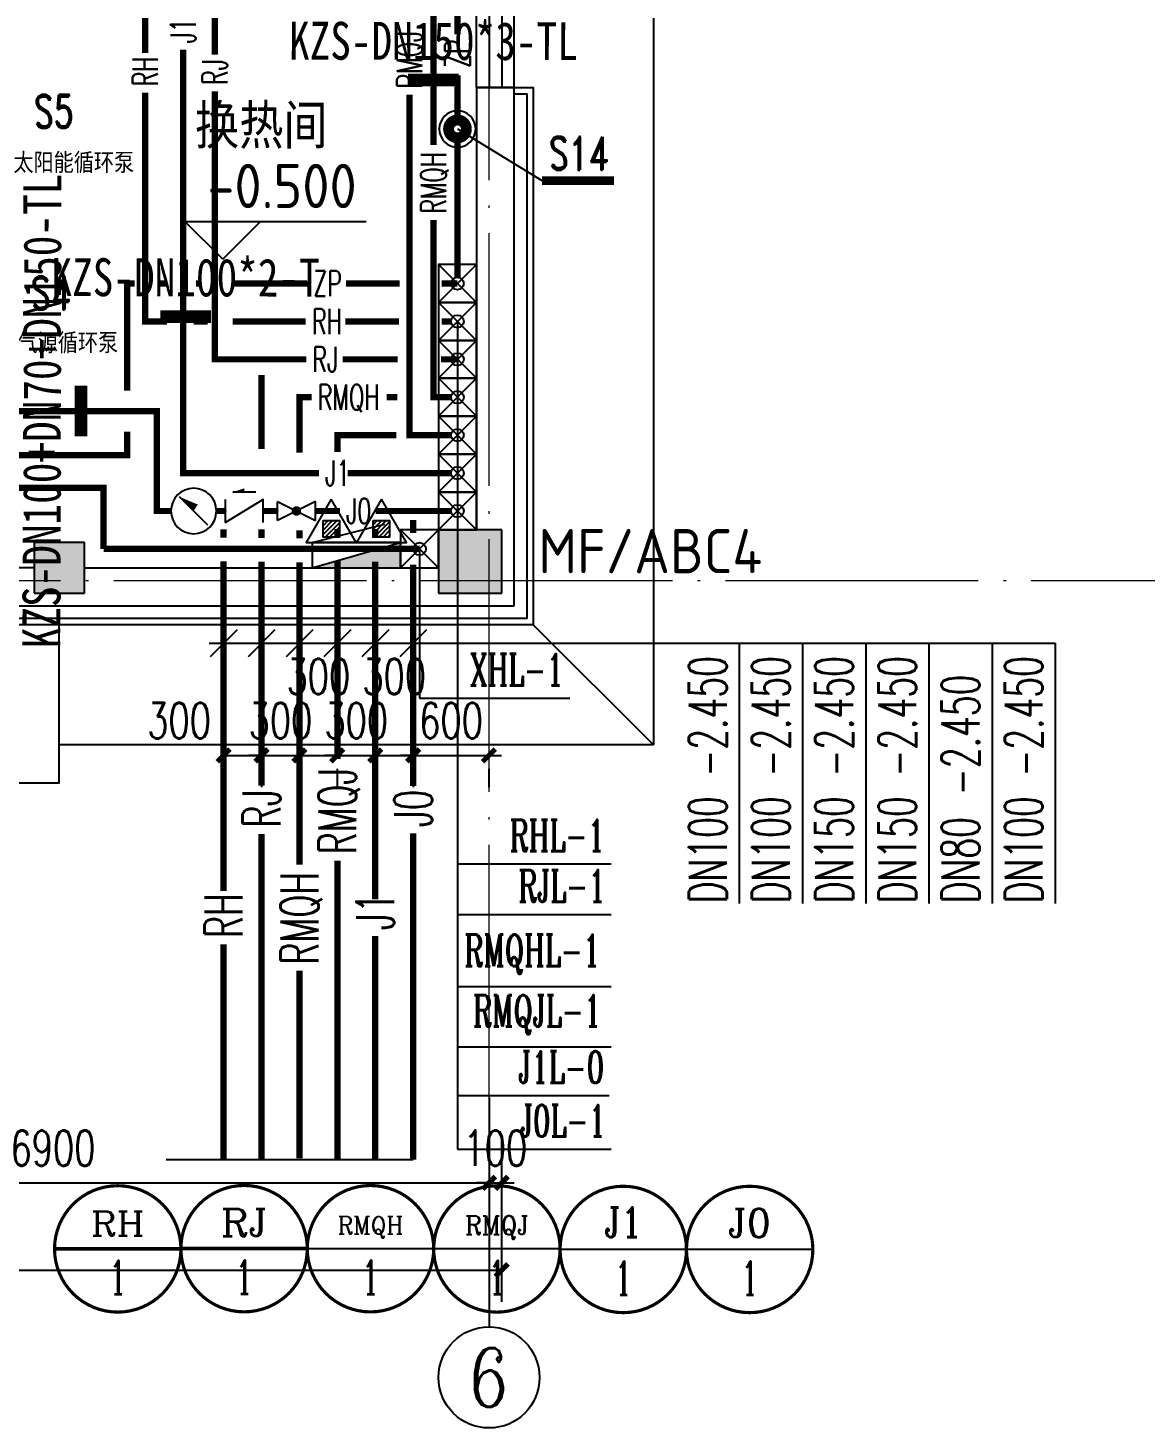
# Model space of a CAD drawing. Extents: x 1475400 to 1714963, y -629303 to -315532.
# Drawn here: x 1557611 to 1566456, y -407418 to -396341 of the extents above; entities that cross this region are included whole.
import ezdxf
from ezdxf.enums import TextEntityAlignment as Align

# ---------------------------------------------------------------- set-up
doc = ezdxf.new("R2010")
doc.units = 0
doc.header["$LTSCALE"] = 1000
doc.linetypes.add('DOTE', pattern=[2.42, 2, -0.2, 0.02, -0.2])
for name, color, linetype in [('0000给排水', 4, 'Continuous'), ('A-ANNO-DIMS', 3, 'Continuous'), ('A-ANNO-IDEN-LEVL', 3, 'Continuous'), ('A-ANNO-TXT', 7, 'Continuous'), ('AXIS', 3, 'Continuous'), ('AXIS_TEXT', 7, 'Continuous'), ('COLUMN', 255, 'Continuous'), ('DIM_市政自来水', 7, 'Continuous'), ('DIM_热媒回水', 7, 'Continuous'), ('DIM_热媒给水', 7, 'Continuous'), ('E2-楼梯、坡道', 52, 'Continuous'), ('P-ANNO-DIMS', 4, 'Continuous'), ('P-ANNO-TXT', 211, 'Continuous'), ('P-DOMW-IDEN', 61, 'Continuous'), ('P-DOMW-PIPE', 3, 'Continuous'), ('P-DOMW-VPIP', 3, 'Continuous'), ('P-FIRE-EQPM', 1, 'Continuous'), ('P-FIRE-IDEN', 1, 'Continuous'), ('P-HOWS-IDEN', 160, 'Continuous'), ('P-HOWS-RIDE', 231, 'Continuous'), ('P-HOWS-RVPI', 160, 'Continuous'), ('P-HOWS-VPIP', 231, 'Continuous'), ('P-PROT-FIRH', 1, 'Continuous'), ('P-PROT-IDEN', 7, 'Continuous'), ('P-PROT-PIPE', 1, 'Continuous'), ('P-PROT-VPIP', 1, 'Continuous'), ('P-SPRN-IDEN', 4, 'Continuous'), ('P-SPRN-PIPE', 6, 'Continuous'), ('P-SPRN-VALV', 161, 'Continuous'), ('P-SPRN-VPIP', 161, 'Continuous'), ('PIPE-市政自来水', 87, 'Continuous'), ('PIPE-热媒回水', 32, 'Continuous'), ('PIPE-热媒给水', 181, 'Continuous'), ('PUB_DIM', 3, 'Continuous'), ('PUB_HATCH', 8, 'Continuous'), ('PUB_TEXT', 7, 'Continuous'), ('TEXT_市政自来水', 7, 'Continuous'), ('TEXT_热媒回水', 7, 'Continuous'), ('TEXT_热媒给水', 7, 'Continuous'), ('VALVE_市政自来水', 7, 'Continuous'), ('VPIPE-市政自来水', 7, 'Continuous'), ('VPIPE-热媒回水', 7, 'Continuous'), ('VPIPE-热媒给水', 7, 'Continuous'), ('WALL', 2, 'Continuous'), ('WINDOW', 4, 'Continuous'), ('WP_P_LG', 2, 'Continuous'), ('厨具', 8, 'Continuous'), ('建筑底图', 7, 'Continuous'), ('抗震支吊架', 2, 'Continuous')]:
    doc.layers.add(name, color=color, linetype=linetype)
doc.layers.add('DIM_MODI', color=6, linetype='Continuous', plot=False)
doc.layers.add('定位矩形', color=6, linetype='Continuous', plot=False)
for name, color, linetype, lineweight in [('DOTE', 8, 'DOTE', 9), ('P-HOWS-PIPE', 5, 'Continuous', 50), ('P-HOWS-RPIP', 6, 'Continuous', 50)]:
    doc.layers.add(name, color=color, linetype=linetype, lineweight=lineweight)
doc.styles.add('_TCH_AXIS', font='COMPLEX', dxfattribs={"bigfont": 'GBCBIG'})
doc.styles.add('_TWT_CIRCLE', font='COMPLEX', dxfattribs={"width": 1.1, "height": 3, "bigfont": 'HZTXT'})
doc.styles.add('_TWT_PIPEDN', font='SIMPLEX', dxfattribs={"width": 0.8, "height": 2.5, "bigfont": 'HZTXT'})
doc.styles.add('_TWT_PIPETEXT', font='SIMPLEX', dxfattribs={"width": 0.8, "height": 2.5, "bigfont": 'HZTXT'})
doc.styles.add('_TWT_SERIAL', font='COMPLEX', dxfattribs={"width": 0.8, "height": 3, "bigfont": 'HZTXT'})
doc.styles.add('A_DIM_T3', font='SIMPLEX', dxfattribs={"width": 0.7, "bigfont": 'HZ'})
doc.styles.add('COMPLEX', font='COMPLEX')
doc.styles.add('hz2', font='romand', dxfattribs={"width": 0.7, "bigfont": 'hztxt'})
doc.styles.add('kzcad', font='', dxfattribs={"width": 0.8})
doc.styles.get("Standard").update_dxf_attribs({"font": 'geniso.shx', "bigfont": 'hztxt.shx'})
doc.styles.get('kzcad').set_extended_font_data('SimSun')
doc.dimstyles.new('_TCH_ARCH&&100', dxfattribs={"dimtxt": 280, "dimasz": 100, "dimexe": 250, "dimexo": 300, "dimgap": 135, "dimtad": 1, "dimdec": 0, "dimzin": 0, "dimdsep": 46, "dimtxsty": 'A_DIM_T3', "dimblk": 'ARCHTICK', "dimcen": 0.09, "dimclrt": 7, "dimazin": 2, "dimtfac": 1, "dimtdec": 0, "dimtix": 1, "dimtmove": 2, "dimatfit": 3, "dimfxl": 150, "dimtolj": 1, "dimtzin": 0, "dimarcsym": 0})
doc.dimstyles.new('_TWT_ARCH&&100', dxfattribs={"dimtxt": 280, "dimasz": 100, "dimexe": 250, "dimexo": 300, "dimgap": 135, "dimtad": 1, "dimdec": 0, "dimzin": 0, "dimdsep": 46, "dimtxsty": 'A_DIM_T3', "dimblk": 'ARCHTICK', "dimcen": 0.09, "dimclrt": 7, "dimazin": 2, "dimtfac": 1, "dimtdec": 0, "dimtix": 1, "dimtmove": 2, "dimatfit": 3, "dimfxl": 1, "dimtolj": 1, "dimtzin": 0, "dimarcsym": 0})

# ---------------------------------------------------------------- blocks, each defined once
blk = doc.blocks.new('_ArchTick')
at = {"color": 0, "linetype": 'ByBlock', "const_width": 0.4}
blk.add_lwpolyline([(-0.5, -0.5), (0.5, 0.5)], dxfattribs=at)
blk = doc.blocks.new('*D297')
at = {"layer": 'A-ANNO-DIMS', "color": 0, "lineweight": -2, "transparency": 16777216}
for p, q in [((892763, -322906), (892763, -323530)), ((899663, -322906), (899663, -323530)), ((892763, -323280), (899663, -323280))]:
    blk.add_line(p, q, dxfattribs=at)
at = {"layer": 'Defpoints', "color": 0, "transparency": 16777216}
for p in [(892763, -322606), (899663, -322606), (899663, -323280)]:
    blk.add_point(p, dxfattribs=at)
at = {"layer": 'A-ANNO-DIMS', "color": 0, "lineweight": -2, "transparency": 16777216, "xscale": 100, "yscale": 100, "zscale": 100, "rotation": 180}
blk.add_blockref('_ArchTick', (892763, -323280), dxfattribs=at)
at = {"layer": 'A-ANNO-DIMS', "color": 0, "lineweight": -2, "transparency": 16777216, "xscale": 100, "yscale": 100, "zscale": 100}
blk.add_blockref('_ArchTick', (899663, -323280), dxfattribs=at)
at = {"layer": 'A-ANNO-DIMS', "color": 7, "transparency": 16777216, "insert": (896213, -323005), "char_height": 280, "attachment_point": 5, "style": 'A_DIM_T3'}
blk.add_mtext('\\A1;6900', dxfattribs=at)
blk = doc.blocks.new('*D298')
at = {"layer": 'A-ANNO-DIMS', "color": 0, "lineweight": -2, "transparency": 16777216}
for p, q in [((899663, -322906), (899663, -323530)), ((899763, -322906), (899763, -323530)), ((899663, -323280), (899563, -323280)), ((899663, -323280), (899763, -323280)), ((899763, -323280), (899863, -323280))]:
    blk.add_line(p, q, dxfattribs=at)
at = {"layer": 'Defpoints', "color": 0, "transparency": 16777216}
for p in [(899663, -322606), (899763, -322606), (899763, -323280)]:
    blk.add_point(p, dxfattribs=at)
at = {"layer": 'A-ANNO-DIMS', "color": 0, "lineweight": -2, "transparency": 16777216, "xscale": 100, "yscale": 100, "zscale": 100}
blk.add_blockref('_ArchTick', (899663, -323280), dxfattribs=at)
at = {"layer": 'A-ANNO-DIMS', "color": 0, "lineweight": -2, "transparency": 16777216, "xscale": 100, "yscale": 100, "zscale": 100, "rotation": 180}
blk.add_blockref('_ArchTick', (899763, -323280), dxfattribs=at)
at = {"layer": 'A-ANNO-DIMS', "color": 7, "transparency": 16777216, "insert": (899713, -323005), "char_height": 280, "attachment_point": 5, "style": 'A_DIM_T3'}
blk.add_mtext('\\A1;100', dxfattribs=at)
blk = doc.blocks.new('*D315')
at = {"layer": 'Defpoints', "color": 0, "transparency": 16777216}
for p in [(862963, -322606), (899763, -322606), (899763, -323971)]:
    blk.add_point(p, dxfattribs=at)
at = {"layer": 'PUB_DIM', "color": 0, "lineweight": -2, "transparency": 16777216}
for p, q in [((862963, -322906), (862963, -324221)), ((899763, -322906), (899763, -324221)), ((862963, -323971), (899763, -323971))]:
    blk.add_line(p, q, dxfattribs=at)
at = {"layer": 'PUB_DIM', "color": 0, "lineweight": -2, "transparency": 16777216, "xscale": 100, "yscale": 100, "zscale": 100, "rotation": 180}
blk.add_blockref('_ArchTick', (862963, -323971), dxfattribs=at)
at = {"layer": 'PUB_DIM', "color": 0, "lineweight": -2, "transparency": 16777216, "xscale": 100, "yscale": 100, "zscale": 100}
blk.add_blockref('_ArchTick', (899763, -323971), dxfattribs=at)
at = {"layer": 'PUB_DIM', "color": 7, "transparency": 16777216, "insert": (881363, -323696), "char_height": 280, "attachment_point": 5, "style": 'A_DIM_T3'}
blk.add_mtext('\\A1;36800', dxfattribs=at)
blk = doc.blocks.new('$WINLIB2D$00000001')
at = {"color": 0}
for points in [[(-0.5, 0.5), (-0.5, -0.5)], [(-0.5, 0.5), (0.5, 0.5)], [(0.5, -0.5), (0.5, 0.5)], [(0.5, 0.1667), (-0.5, 0.1667)], [(0.5, -0.1667), (-0.5, -0.1667)], [(-0.5, -0.5), (0.5, -0.5)]]:
    blk.add_lwpolyline(points, dxfattribs=at)
blk = doc.blocks.new('_AXISO')
blk.add_circle((0, 0), 0.5)
at = {"layer": 'AXIS_TEXT', "style": 'COMPLEX', "width": 1.041667}
blk.add_attdef('A', text='', height=0.56, dxfattribs=at).set_placement((-0.25, -0.28), (0.25, -0.28), align=Align.FIT)
blk = doc.blocks.new('$EVALVE$00000037')
blk.add_lwpolyline([(-80, 0, 1), (80, 0, 1), (-80, 0, 0.758058)], format="xyb")
at = {"const_width": 78.4}
for points in [[(0, 23.9, 1), (0, -23.9, -1)], [(0, 23.9, -1), (0, -23.9, 1)]]:
    blk.add_lwpolyline(points, format="xyb", dxfattribs=at)
blk.add_circle((0, 0), 48)
for p in [(-80, 0), (80, 0)]:
    blk.add_point(p)
blk = doc.blocks.new('dfvfdvgrvgre')
at = {"layer": 'P-SPRN-VALV', "xscale": -1.8, "yscale": -1.8, "zscale": 1.8, "rotation": 180}
blk.add_blockref('$EVALVE$00000037', (1139725, 324401), dxfattribs=at)
blk = doc.blocks.new('$TWTSYS$00000508')
for p, q in [((-0.5, 0.5), (0.324, 1.224)), ((-0.5, 0.5), (-0.5, -0.5)), ((-0.5, -0.5), (0.5, 0.5)), ((0.5, 0.5), (-0.5, 0.5)), ((0.5, -0.5), (0.5, 0.5)), ((-0.5, -0.5), (0.5, -0.5))]:
    blk.add_line(p, q)
blk.add_solid([(0.5, -0.5), (0.5, 0.5), (-0.5, -0.5)])
blk = doc.blocks.new('$VALVE$00000333')
for p, q in [((125, 62.5), (-125, -62.5)), ((-125, 62.5), (125, -62.5)), ((-125, -62.5), (-125, 62.5)), ((125, -62.5), (125, 62.5))]:
    blk.add_line(p, q)
at = {"const_width": 31.25}
blk.add_lwpolyline([(-15.625, 0, 1), (15.625, 0, 1)], format="xyb", close=True, dxfattribs=at)
for p in [(-125, 0), (125, 0)]:
    blk.add_point(p)
blk = doc.blocks.new('$VALVE$00000315')
blk.add_line((-75, 125), (75, 125))
blk.add_lwpolyline([(-125, -75), (-125, 75), (125, -75), (125, 75)])
for p in [(-125, 0), (125, 0)]:
    blk.add_point(p)
blk.add_solid([(0, 125), (0, 150), (75, 125)])
blk = doc.blocks.new('$VALVE$00000742')
blk.add_line((-92.6, -92.6), (92.8, 92.8))
blk.add_lwpolyline([(92.8, 92.8, 0, 50, 0), (-13.3, 21.7, 50, 50, 0)], format="xyseb")
blk.add_circle((0, 0), 150)
for p in [(-150, 0), (150, 0)]:
    blk.add_point(p)
blk = doc.blocks.new('*D655')
at = {"layer": 'Defpoints', "color": 0, "transparency": 16777216}
for p in [(1559158, -401902), (1559458, -401902), (1559458, -402096)]:
    blk.add_point(p, dxfattribs=at)
at = {"layer": 'P-ANNO-DIMS', "color": 0, "lineweight": -2, "transparency": 16777216}
for p, q in [((1559158, -402096), (1559458, -402096)), ((1559158, -402202), (1559158, -402346)), ((1559458, -402202), (1559458, -402346))]:
    blk.add_line(p, q, dxfattribs=at)
at = {"layer": 'P-ANNO-DIMS', "color": 0, "lineweight": -2, "transparency": 16777216, "xscale": 100, "yscale": 100, "zscale": 100, "rotation": 180}
blk.add_blockref('_ArchTick', (1559158, -402096), dxfattribs=at)
at = {"layer": 'P-ANNO-DIMS', "color": 0, "lineweight": -2, "transparency": 16777216, "xscale": 100, "yscale": 100, "zscale": 100}
blk.add_blockref('_ArchTick', (1559458, -402096), dxfattribs=at)
at = {"layer": 'P-ANNO-DIMS', "color": 7, "transparency": 16777216, "insert": (1558806, -401821), "char_height": 280, "attachment_point": 5, "style": 'A_DIM_T3'}
blk.add_mtext('\\A1;300', dxfattribs=at)
blk = doc.blocks.new('*D656')
at = {"layer": 'Defpoints', "color": 0, "transparency": 16777216}
for p in [(1559458, -401902), (1559758, -401902), (1559758, -402096)]:
    blk.add_point(p, dxfattribs=at)
at = {"layer": 'P-ANNO-DIMS', "color": 0, "lineweight": -2, "transparency": 16777216}
for p, q in [((1559458, -402096), (1559358, -402096)), ((1559458, -402096), (1559758, -402096)), ((1559758, -402096), (1559858, -402096)), ((1559458, -402202), (1559458, -402346)), ((1559758, -402202), (1559758, -402346))]:
    blk.add_line(p, q, dxfattribs=at)
at = {"layer": 'P-ANNO-DIMS', "color": 0, "lineweight": -2, "transparency": 16777216, "xscale": 100, "yscale": 100, "zscale": 100}
blk.add_blockref('_ArchTick', (1559458, -402096), dxfattribs=at)
at = {"layer": 'P-ANNO-DIMS', "color": 0, "lineweight": -2, "transparency": 16777216, "xscale": 100, "yscale": 100, "zscale": 100, "rotation": 180}
blk.add_blockref('_ArchTick', (1559758, -402096), dxfattribs=at)
at = {"layer": 'P-ANNO-DIMS', "color": 7, "transparency": 16777216, "insert": (1559608, -401821), "char_height": 280, "attachment_point": 5, "style": 'A_DIM_T3'}
blk.add_mtext('\\A1;300', dxfattribs=at)
blk = doc.blocks.new('*D657')
at = {"layer": 'Defpoints', "color": 0, "transparency": 16777216}
for p in [(1559758, -401902), (1560058, -401902), (1560058, -402096)]:
    blk.add_point(p, dxfattribs=at)
at = {"layer": 'P-ANNO-DIMS', "color": 0, "lineweight": -2, "transparency": 16777216}
for p, q in [((1559758, -402096), (1560058, -402096)), ((1559758, -402202), (1559758, -402346)), ((1560058, -402202), (1560058, -402346))]:
    blk.add_line(p, q, dxfattribs=at)
at = {"layer": 'P-ANNO-DIMS', "color": 0, "lineweight": -2, "transparency": 16777216, "xscale": 100, "yscale": 100, "zscale": 100, "rotation": 180}
blk.add_blockref('_ArchTick', (1559758, -402096), dxfattribs=at)
at = {"layer": 'P-ANNO-DIMS', "color": 0, "lineweight": -2, "transparency": 16777216, "xscale": 100, "yscale": 100, "zscale": 100}
blk.add_blockref('_ArchTick', (1560058, -402096), dxfattribs=at)
at = {"layer": 'P-ANNO-DIMS', "color": 7, "transparency": 16777216, "insert": (1559908, -401471), "char_height": 280, "attachment_point": 5, "style": 'A_DIM_T3'}
blk.add_mtext('\\A1;300', dxfattribs=at)
blk = doc.blocks.new('*D658')
at = {"layer": 'Defpoints', "color": 0, "transparency": 16777216}
for p in [(1560058, -401902), (1560358, -401902), (1560358, -402096)]:
    blk.add_point(p, dxfattribs=at)
at = {"layer": 'P-ANNO-DIMS', "color": 0, "lineweight": -2, "transparency": 16777216}
for p, q in [((1560058, -402096), (1559958, -402096)), ((1560058, -402096), (1560358, -402096)), ((1560358, -402096), (1560458, -402096)), ((1560058, -402202), (1560058, -402346)), ((1560358, -402202), (1560358, -402346))]:
    blk.add_line(p, q, dxfattribs=at)
at = {"layer": 'P-ANNO-DIMS', "color": 0, "lineweight": -2, "transparency": 16777216, "xscale": 100, "yscale": 100, "zscale": 100}
blk.add_blockref('_ArchTick', (1560058, -402096), dxfattribs=at)
at = {"layer": 'P-ANNO-DIMS', "color": 0, "lineweight": -2, "transparency": 16777216, "xscale": 100, "yscale": 100, "zscale": 100, "rotation": 180}
blk.add_blockref('_ArchTick', (1560358, -402096), dxfattribs=at)
at = {"layer": 'P-ANNO-DIMS', "color": 7, "transparency": 16777216, "insert": (1560208, -401821), "char_height": 280, "attachment_point": 5, "style": 'A_DIM_T3'}
blk.add_mtext('\\A1;300', dxfattribs=at)
blk = doc.blocks.new('*D659')
at = {"layer": 'Defpoints', "color": 0, "transparency": 16777216}
for p in [(1560358, -401902), (1560658, -401902), (1560658, -402096)]:
    blk.add_point(p, dxfattribs=at)
at = {"layer": 'P-ANNO-DIMS', "color": 0, "lineweight": -2, "transparency": 16777216}
for p, q in [((1560358, -402096), (1560658, -402096)), ((1560358, -402202), (1560358, -402346)), ((1560658, -402202), (1560658, -402346))]:
    blk.add_line(p, q, dxfattribs=at)
at = {"layer": 'P-ANNO-DIMS', "color": 0, "lineweight": -2, "transparency": 16777216, "xscale": 100, "yscale": 100, "zscale": 100, "rotation": 180}
blk.add_blockref('_ArchTick', (1560358, -402096), dxfattribs=at)
at = {"layer": 'P-ANNO-DIMS', "color": 0, "lineweight": -2, "transparency": 16777216, "xscale": 100, "yscale": 100, "zscale": 100}
blk.add_blockref('_ArchTick', (1560658, -402096), dxfattribs=at)
at = {"layer": 'P-ANNO-DIMS', "color": 7, "transparency": 16777216, "insert": (1560508, -401471), "char_height": 280, "attachment_point": 5, "style": 'A_DIM_T3'}
blk.add_mtext('\\A1;300', dxfattribs=at)
blk = doc.blocks.new('*D660')
at = {"layer": 'Defpoints', "color": 0, "transparency": 16777216}
for p in [(1560658, -401902), (1561258, -401902), (1561258, -402096)]:
    blk.add_point(p, dxfattribs=at)
at = {"layer": 'P-ANNO-DIMS', "color": 0, "lineweight": -2, "transparency": 16777216}
for p, q in [((1560658, -402096), (1560558, -402096)), ((1560658, -402096), (1561258, -402096)), ((1561258, -402096), (1561358, -402096)), ((1560658, -402202), (1560658, -402346)), ((1561258, -402202), (1561258, -402346))]:
    blk.add_line(p, q, dxfattribs=at)
at = {"layer": 'P-ANNO-DIMS', "color": 0, "lineweight": -2, "transparency": 16777216, "xscale": 100, "yscale": 100, "zscale": 100}
blk.add_blockref('_ArchTick', (1560658, -402096), dxfattribs=at)
at = {"layer": 'P-ANNO-DIMS', "color": 0, "lineweight": -2, "transparency": 16777216, "xscale": 100, "yscale": 100, "zscale": 100, "rotation": 180}
blk.add_blockref('_ArchTick', (1561258, -402096), dxfattribs=at)
at = {"layer": 'P-ANNO-DIMS', "color": 7, "transparency": 16777216, "insert": (1560958, -401821), "char_height": 280, "attachment_point": 5, "style": 'A_DIM_T3'}
blk.add_mtext('\\A1;600', dxfattribs=at)
blk = doc.blocks.new('$TwtSys$00000546')
h = blk.add_hatch()
h.set_pattern_fill('ANSI31', color=256, scale=200, style=0)
h.set_pattern_definition([(45, (-38543.802, -6670.83), (-17.67767, 17.67767), [])])
h.paths.add_polyline_path([(-65, 174), (65, 174), (65, 44), (-65, 44)])
for points in [[(0, 344), (-198, 0), (198, 0)], [(-65, 174), (65, 174), (65, 44), (-65, 44)]]:
    blk.add_lwpolyline(points, close=True)
blk = doc.blocks.new('sadsdfc')
at = {"layer": 'PUB_HATCH'}
for points in [[(899763.1, -318614.6), (899763.1, -318114.6), (899263.1, -318114.6), (899263.1, -318614.6)], [(896463.1, -318614.6), (896463.1, -318214.6), (896063.1, -318214.6), (896063.1, -318614.6)]]:
    blk.add_hatch(color=256, dxfattribs=at).paths.add_polyline_path(points)
for p, q in [((900013.1, -318864.6), (900963.1, -319814.6)), ((900963.1, -319814.6), (896263.1, -319814.6))]:
    blk.add_line(p, q)
for points in [[(900963.1, -290864.6), (900963.1, -319814.6)], [(899863.1, -314614.9), (900013.1, -314614.9), (900013.1, -318864.6), (899863.1, -318864.6), (895763.5, -318864.6), (895763.5, -318714.6)], [(899863.1, -314664.9), (899963.1, -314664.9), (899963.1, -318814.6), (899863.1, -318814.6), (895813.5, -318814.6), (895813.5, -318714.6)]]:
    blk.add_lwpolyline(points)
at = {"layer": 'A-ANNO-IDEN-LEVL'}
for p, q in [((897555.9, -315973.2), (897255.9, -315673.2)), ((897255.9, -315673.2), (898689.8, -315673.2)), ((897555.9, -315973.2), (897855.9, -315673.2))]:
    blk.add_line(p, q, dxfattribs=at)
at = {"layer": 'AXIS'}
blk.add_line((899663.1, -322606.2), (899663.1, -324419.9), dxfattribs=at)
at = {"layer": 'COLUMN'}
for p, q in [((899763.1, -318114.6), (899263.1, -318114.6)), ((899263.1, -318114.6), (899263.1, -318614.6)), ((899763.1, -318614.6), (899763.1, -318114.6)), ((896463.1, -318214.6), (896063.1, -318214.6)), ((896063.1, -318214.6), (896063.1, -318614.6)), ((896463.1, -318614.6), (896463.1, -318214.6)), ((896063.1, -318614.6), (896463.1, -318614.6)), ((899263.1, -318614.6), (899763.1, -318614.6))]:
    blk.add_line(p, q, dxfattribs=at)
at = {"layer": 'DOTE'}
for p, q in [((899663.1, -322606.2), (899663.1, -276588.1)), ((857973.7, -318514.6), (908177.1, -318514.6))]:
    blk.add_line(p, q, dxfattribs=at)
at = {"layer": 'E2-楼梯、坡道'}
blk.add_lwpolyline([(892663.1, -318614.6), (892663.1, -320114.6), (896263.1, -320114.6), (896263.1, -318864.6)], dxfattribs=at)
at = {"layer": 'WALL'}
for p, q in [((899863.1, -314614.9), (899563.1, -314614.9)), ((899563.1, -314614.9), (899563.1, -318114.6)), ((899863.1, -318714.6), (899863.1, -314614.9)), ((896063.1, -318414.6), (895763.5, -318414.6)), ((896463.1, -318414.6), (899263.1, -318414.6)), ((895763.5, -318714.6), (896263.1, -318714.6)), ((896263.1, -318714.6), (899863.1, -318714.6))]:
    blk.add_line(p, q, dxfattribs=at)
at = {"layer": 'AXIS'}
ref = blk.add_blockref('_AXISO', (899663.1, -324819.9), dxfattribs=dict(at, xscale=800, yscale=800, zscale=800))
ref.add_attrib('A', '6', dxfattribs={"layer": 'AXIS_TEXT', "height": 465.9, "style": '_TCH_AXIS'}).set_placement((899507.8, -325052.9), (899818.5, -325052.9), align=Align.FIT)
at = {"layer": 'WINDOW', "xscale": 1800, "yscale": 300, "zscale": 1800, "rotation": 90}
blk.add_blockref('$WINLIB2D$00000001', (899713.1, -313714.9), dxfattribs=at)
at = {"layer": 'A-ANNO-TXT', "color": 7}
blk.add_text('-0.500', height=350, dxfattribs=at).set_placement((897434.6, -315568.2))
at = {"layer": 'PUB_TEXT'}
blk.add_text('换热间', height=350, dxfattribs=at).set_placement((897336.4, -315097.6))
at = {"layer": 'A-ANNO-DIMS'}
for p1, p2, picture, middle in [((892763.1, -322606.2), (899663.1, -322606.2), '*D297', (896213.1, -323004.8)), ((899663.1, -322606.2), (899763.1, -322606.2), '*D298', (899713.1, -323004.8))]:
    dim = blk.add_aligned_dim(p1=p1, p2=p2, distance=-673.6, dimstyle='_TCH_ARCH&&100', dxfattribs=at)
    dim.commit()
    dim.dimension.update_dxf_attribs({"geometry": picture, "text_midpoint": middle})
at = {"layer": 'PUB_DIM'}
dim = blk.add_aligned_dim(p1=(862963.1, -322606.2), p2=(899763.1, -322606.2), distance=-1365.2, dimstyle='_TCH_ARCH&&100', dxfattribs=at)
dim.commit()
dim.dimension.update_dxf_attribs({"geometry": '*D315', "text_midpoint": (881363.1, -323696.4)})

msp = doc.modelspace()

# ---------------------------------------------------------------- hatches: boundary and pattern name
at = {"layer": 'P-DOMW-PIPE'}
for points in [[(1558837.9, -399862.2), (1558837.9, -399887.2), (1558812.9, -399887.2)], [(1558837.9, -399862.2), (1558812.9, -399862.2), (1558812.9, -399887.2)]]:
    msp.add_hatch(color=256, dxfattribs=at).paths.add_polyline_path(points)
at = {"layer": 'P-HOWS-PIPE'}
for points in [[(1559087.9, -398962.2), (1559062.9, -398962.2), (1559062.9, -398987.2)], [(1559087.9, -398962.2), (1559087.9, -398987.2), (1559062.9, -398987.2)]]:
    msp.add_hatch(color=256, dxfattribs=at).paths.add_polyline_path(points)
at = {"layer": 'P-HOWS-RPIP'}
for points in [[(1558537.9, -398662.2), (1558512.9, -398662.2), (1558512.9, -398687.2)], [(1558537.9, -398662.2), (1558537.9, -398687.2), (1558512.9, -398687.2)]]:
    msp.add_hatch(color=256, dxfattribs=at).paths.add_polyline_path(points)
at = {"layer": 'P-PROT-PIPE'}
for points in [[(1558208.3, -399979.3), (1558233.3, -399979.3), (1558233.3, -399954.3)], [(1558208.3, -399979.3), (1558208.3, -399954.3), (1558233.3, -399954.3)]]:
    msp.add_hatch(color=256, dxfattribs=at).paths.add_polyline_path(points)
at = {"layer": 'P-SPRN-PIPE'}
for points in [[(1558394.1, -398362.2), (1558369.1, -398362.2), (1558369.1, -398337.2)], [(1558394.1, -398362.2), (1558394.1, -398337.2), (1558369.1, -398337.2)], [(1558394.1, -399720.5), (1558394.1, -399745.5), (1558419.1, -399745.5)], [(1558394.1, -399720.5), (1558419.1, -399720.5), (1558419.1, -399745.5)]]:
    msp.add_hatch(color=256, dxfattribs=at).paths.add_polyline_path(points)
at = {"layer": 'PIPE-市政自来水'}
for points in [[(1558630.3, -399371.5), (1558655.3, -399371.5), (1558655.3, -399346.5)], [(1558630.3, -399371.5), (1558630.3, -399346.5), (1558655.3, -399346.5)], [(1558630.3, -400162.2), (1558630.3, -400187.2), (1558605.3, -400187.2)], [(1558630.3, -400162.2), (1558605.3, -400162.2), (1558605.3, -400187.2)]]:
    msp.add_hatch(color=256, dxfattribs=at).paths.add_polyline_path(points)
at = {"layer": 'PIPE-热媒回水'}
for points in [[(1559758.3, -399262.2), (1559733.3, -399262.2), (1559733.3, -399237.2)], [(1559758.3, -399262.2), (1559758.3, -399237.2), (1559733.3, -399237.2)], [(1560817.9, -399262.2), (1560817.9, -399287.2), (1560792.9, -399287.2)], [(1560817.9, -399262.2), (1560792.9, -399262.2), (1560792.9, -399287.2)]]:
    msp.add_hatch(color=256, dxfattribs=at).paths.add_polyline_path(points)
at = {"layer": 'PIPE-热媒给水'}
for points in [[(1560058.3, -399562.2), (1560033.3, -399562.2), (1560033.3, -399537.2)], [(1560058.3, -399562.2), (1560058.3, -399537.2), (1560033.3, -399537.2)], [(1560629.2, -399562.2), (1560629.2, -399587.2), (1560604.2, -399587.2)], [(1560629.2, -399562.2), (1560604.2, -399562.2), (1560604.2, -399587.2)]]:
    msp.add_hatch(color=256, dxfattribs=at).paths.add_polyline_path(points)

# ---------------------------------------------------------------- linework, layer by layer
at = {"color": 8}
msp.add_line((1560658.3, -405294.8, -2450), (1558702.7, -405294.8, -2450), dxfattribs=at)
at = {"layer": '0000给排水', "color": 3, "const_width": 70, "elevation": -150}
msp.add_lwpolyline([(1562247.1, -397548.3), (1561676.2, -397548.3)], dxfattribs=at)
at = {"layer": 'DIM_MODI', "color": 3}
msp.add_line((1561008.3, -397139.7), (1561676.2, -397548.3, -150), dxfattribs=at)
at = {"layer": 'DIM_市政自来水'}
for p, q in [((1561008.3, -400162.2), (1561008.3, -405211.5)), ((1559264.4, -401103), (1559052.2, -401315.2)), ((1559564.4, -401103), (1559352.2, -401315.2)), ((1559864.4, -401103), (1559652.2, -401315.2)), ((1560164.4, -401103), (1559952.2, -401315.2)), ((1560464.4, -401103), (1560252.2, -401315.2)), ((1560764.4, -401103), (1560552.2, -401315.2)), ((1559043.4, -401209.1), (1563090.7, -401209.1)), ((1563090.7, -401209.1), (1565738.6, -401209.1)), ((1563238.6, -401209.1), (1563238.6, -403266.7)), ((1563738.6, -401209.1), (1563738.6, -403266.7)), ((1564238.6, -401209.1), (1564238.6, -403266.7)), ((1564738.6, -401209.1), (1564738.6, -403266.7)), ((1565238.6, -401209.1), (1565238.6, -403266.7)), ((1565738.6, -401209.1), (1565738.6, -403266.7)), ((1561008.3, -405211.5), (1562224.5, -405211.5))]:
    msp.add_line(p, q, dxfattribs=at)
at = {"layer": 'DIM_热媒回水'}
for p, q in [((1561008.3, -399262.2), (1561008.3, -403923.7)), ((1561008.3, -403923.7), (1562224.5, -403923.7))]:
    msp.add_line(p, q, dxfattribs=at)
at = {"layer": 'DIM_热媒给水'}
for p, q in [((1561008.3, -399562.2), (1561008.3, -404401.5)), ((1561008.3, -404401.5), (1562224.5, -404401.5))]:
    msp.add_line(p, q, dxfattribs=at)
at = {"layer": 'P-DOMW-IDEN'}
for p, q in [((1561008.3, -399862.2), (1561008.3, -404787)), ((1561008.3, -404787), (1562210.1, -404787))]:
    msp.add_line(p, q, dxfattribs=at)
at = {"layer": 'P-DOMW-PIPE'}
msp.add_line((1562820.4, -406004.9), (1561820.4, -406004.9), dxfattribs=at)
at = {"layer": 'P-DOMW-PIPE', "const_width": 50}
for points in [[(1558837.9, -396512.1), (1558837.9, -399862.2)], [(1559912.1, -399862.2), (1558837.9, -399862.2)], [(1560958.3, -399862.2), (1560140.1, -399862.2)], [(1560358.3, -400305), (1560358.3, -400373.3)], [(1560358.3, -400562.3), (1560358.3, -403234)], [(1560358.3, -403526), (1560358.3, -405294.8)]]:
    msp.add_lwpolyline(points, dxfattribs=at)
at = {"layer": 'P-DOMW-PIPE', "const_width": 25}
msp.add_lwpolyline([(1562820.4, -406004.9, 1), (1561820.4, -406004.9, 1)], format="xyb", close=True, dxfattribs=at)
at = {"layer": 'P-DOMW-VPIP'}
msp.add_circle((1561008.3, -399862.2), 50, dxfattribs=at)
at = {"layer": 'P-HOWS-IDEN'}
for p, q in [((1561008.3, -398962.2), (1561008.3, -403353.6)), ((1561008.3, -403353.6), (1562224.5, -403353.6))]:
    msp.add_line(p, q, dxfattribs=at)
at = {"layer": 'P-HOWS-PIPE'}
msp.add_line((1559820.4, -405998.6), (1558820.4, -405998.6), dxfattribs=at)
at = {"layer": 'P-HOWS-PIPE', "const_width": 50}
for points in [[(1559087.9, -394265.8), (1559087.9, -396551.8)], [(1559087.9, -396840.7), (1559087.9, -398962.2)], [(1559811.7, -398962.2), (1559087.9, -398962.2)], [(1560534.4, -398962.2), (1560100.6, -398962.2)], [(1561008.3, -398962.2), (1560879, -398962.2)], [(1559458.3, -399671.3), (1559458.3, -399087.2)], [(1559458.3, -400375.8), (1559458.3, -400307.1)], [(1559458.3, -402334.2), (1559458.3, -400562.1)], [(1559458.3, -405294.8), (1559458.3, -402717.6)]]:
    msp.add_lwpolyline(points, dxfattribs=at)
at = {"layer": 'P-HOWS-PIPE', "const_width": 25}
msp.add_lwpolyline([(1559820.4, -405998.6, 1), (1558820.4, -405998.6, 1)], format="xyb", close=True, dxfattribs=at)
at = {"layer": 'P-HOWS-RIDE'}
for p, q in [((1561008.3, -398662.2), (1561008.3, -402954.9)), ((1561008.3, -402954.9), (1562224.5, -402954.9))]:
    msp.add_line(p, q, dxfattribs=at)
at = {"layer": 'P-HOWS-RPIP'}
msp.add_line((1558820.4, -406000.6), (1557820.4, -406000.6), dxfattribs=at)
at = {"layer": 'P-HOWS-RPIP', "const_width": 50}
for points in [[(1558537.9, -396105.7), (1558537.9, -396539.6)], [(1558537.9, -396852.9), (1558537.9, -398662.2)], [(1558709.6, -398662.2), (1558537.9, -398662.2)], [(1559031.6, -398662.2), (1558922.2, -398662.2)], [(1559808, -398662.2), (1559228.6, -398662.2)], [(1560546.9, -398662.2), (1560121.4, -398662.2)], [(1560958.3, -398662.2), (1560883.8, -398662.2)], [(1559158.3, -400373), (1559158.3, -400307.1)], [(1559158.3, -403170), (1559158.3, -400561.2)], [(1559158.3, -405294.8), (1559158.3, -403590)]]:
    msp.add_lwpolyline(points, dxfattribs=at)
at = {"layer": 'P-HOWS-RPIP', "const_width": 25}
msp.add_lwpolyline([(1558820.4, -406000.6, 1), (1557820.4, -406000.6, 1)], format="xyb", close=True, dxfattribs=at)
at = {"layer": 'P-HOWS-RVPI'}
msp.add_circle((1561008.3, -398662.2), 50, dxfattribs=at)
at = {"layer": 'P-HOWS-VPIP'}
msp.add_circle((1561008.3, -398962.2), 50, dxfattribs=at)
at = {"layer": 'P-PROT-IDEN', "linetype": 'ByBlock'}
for p, q in [((1560708.3, -400462.2, -3000), (1560708.3, -401643.1, -3000)), ((1560708.3, -401643.1, -3000), (1561897.5, -401643.1, -3000))]:
    msp.add_line(p, q, dxfattribs=at)
at = {"layer": 'P-PROT-PIPE', "const_width": 50}
for points in [[(1556598.4, -399979.3), (1558208.3, -399979.3)], [(1558208.3, -400462.2), (1558208.3, -399979.3)], [(1558208.3, -400462.2), (1558358.3, -400462.2)], [(1560708.3, -400462.2), (1558358.3, -400462.2)]]:
    msp.add_lwpolyline(points, dxfattribs=at)
at = {"layer": 'P-PROT-VPIP'}
msp.add_circle((1560708.3, -400462.2), 50, dxfattribs=at)
at = {"layer": 'P-SPRN-PIPE', "const_width": 50}
for points in [[(1561008.3, -396390.5), (1561008.3, -394132.6)], [(1561008.3, -397089.7), (1561008.3, -396716.1)], [(1561008.3, -398312.2), (1561008.3, -397189.7)], [(1558394.1, -399210.9), (1558394.1, -398362.2)], [(1558455, -398362.2), (1558394.1, -398362.2)], [(1558704.1, -398362.2), (1558641.6, -398362.2)], [(1558961.6, -398362.2), (1558940.6, -398362.2)], [(1559819.7, -398362.2), (1559227.8, -398362.2)], [(1560551.3, -398362.2), (1560126.9, -398362.2)], [(1561008.3, -398362.2), (1560883.7, -398362.2)], [(1558394.1, -399720.5), (1558394.1, -399534.2)], [(1556888.8, -399720.5), (1558394.1, -399720.5)]]:
    msp.add_lwpolyline(points, dxfattribs=at)
at = {"layer": 'P-SPRN-VPIP'}
for centre in [(1561008.3, -397139.7), (1561008.3, -398362.2)]:
    msp.add_circle(centre, 50, dxfattribs=at)
at = {"layer": 'PIPE-市政自来水'}
msp.add_line((1563820.4, -406004.9), (1562820.4, -406004.9), dxfattribs=at)
at = {"layer": 'PIPE-市政自来水', "const_width": 50}
for points in [[(1558630.3, -399371.5), (1556586.2, -399371.5)], [(1558630.3, -400162.2), (1558630.3, -399371.5)], [(1558741.7, -400162.2), (1558630.3, -400162.2)], [(1559172.1, -400162.2), (1559101.7, -400162.2)], [(1559584.4, -400162.2), (1559472.1, -400162.2)], [(1560078.6, -400162.2), (1559884.4, -400162.2)], [(1560958.3, -400162.2), (1560361.5, -400162.2)], [(1560658.3, -400234.2), (1560658.3, -400337.2)], [(1560658.3, -400587.2), (1560658.3, -402338.7)], [(1560658.3, -402713), (1560658.3, -405294.8)]]:
    msp.add_lwpolyline(points, dxfattribs=at)
at = {"layer": 'PIPE-市政自来水', "const_width": 25}
msp.add_lwpolyline([(1563820.4, -406004.9, 1), (1562820.4, -406004.9, 1)], format="xyb", close=True, dxfattribs=at)
at = {"layer": 'PIPE-热媒回水'}
msp.add_line((1560820.4, -405999), (1559820.4, -405999), dxfattribs=at)
at = {"layer": 'PIPE-热媒回水', "const_width": 50}
for points in [[(1560817.9, -397266.5), (1560817.9, -395243.7)], [(1560817.9, -399262.2), (1560817.9, -397860.2)], [(1559758.3, -399262.2), (1559758.3, -399700.1)], [(1559758.3, -399262.2), (1559854, -399262.2)], [(1560447.7, -399262.2), (1560533.9, -399262.2)], [(1560958.3, -399262.2), (1560817.9, -399262.2)], [(1559758.3, -400314.8), (1559758.3, -400377.3)], [(1559758.3, -400568.5), (1559758.3, -402959.7)], [(1559758.3, -403800.3), (1559758.3, -405284.4)]]:
    msp.add_lwpolyline(points, dxfattribs=at)
at = {"layer": 'PIPE-热媒回水', "const_width": 25}
msp.add_lwpolyline([(1560820.4, -405999, 1), (1559820.4, -405999, 1)], format="xyb", close=True, dxfattribs=at)
at = {"layer": 'PIPE-热媒给水'}
msp.add_line((1561820.4, -406000.8), (1560820.4, -406000.8), dxfattribs=at)
at = {"layer": 'PIPE-热媒给水', "const_width": 50}
for points in [[(1560629.2, -399562.2), (1560629.2, -396869)], [(1560058.3, -399562.2), (1560058.3, -399695.7)], [(1560526, -399562.2), (1560058.3, -399562.2)], [(1560958.3, -399562.2), (1560629.2, -399562.2)], [(1560058.3, -400305.3), (1560058.3, -400373.5)], [(1560058.3, -400554.8), (1560058.3, -402123.9)], [(1560058.3, -402927.9), (1560058.3, -405287.6)]]:
    msp.add_lwpolyline(points, dxfattribs=at)
at = {"layer": 'PIPE-热媒给水', "const_width": 25}
msp.add_lwpolyline([(1561820.4, -406000.8, 1), (1560820.4, -406000.8, 1)], format="xyb", close=True, dxfattribs=at)
at = {"layer": 'VPIPE-市政自来水'}
msp.add_circle((1561008.3, -400162.2), 50, dxfattribs=at)
at = {"layer": 'VPIPE-热媒回水'}
msp.add_circle((1561008.3, -399262.2), 50, dxfattribs=at)
at = {"layer": 'VPIPE-热媒给水'}
msp.add_circle((1561008.3, -399562.2), 50, dxfattribs=at)
at = {"layer": '定位矩形'}
for p, q in [((1560858.3, -398512.2), (1561158.3, -398212.2)), ((1560858.3, -398212.2), (1561158.3, -398512.2)), ((1560858.3, -398812.2), (1561158.3, -398512.2)), ((1560858.3, -398512.2), (1561158.3, -398812.2)), ((1560858.3, -398812.2), (1561158.3, -398512.2)), ((1560858.3, -398512.2), (1561158.3, -398812.2)), ((1560858.3, -399112.2), (1561158.3, -398812.2)), ((1560858.3, -398812.2), (1561158.3, -399112.2)), ((1560858.3, -399112.2), (1561158.3, -398812.2)), ((1560858.3, -398812.2), (1561158.3, -399112.2)), ((1560858.3, -399412.2), (1561158.3, -399112.2)), ((1560858.3, -399112.2), (1561158.3, -399412.2)), ((1560858.3, -399412.2), (1561158.3, -399112.2)), ((1560858.3, -399112.2), (1561158.3, -399412.2)), ((1560858.3, -399712.2), (1561158.3, -399412.2)), ((1560858.3, -399412.2), (1561158.3, -399712.2)), ((1560858.3, -399712.2), (1561158.3, -399412.2)), ((1560858.3, -399412.2), (1561158.3, -399712.2)), ((1560858.3, -400012.2), (1561158.3, -399712.2)), ((1560858.3, -399712.2), (1561158.3, -400012.2)), ((1560858.3, -400012.2), (1561158.3, -399712.2)), ((1560858.3, -399712.2), (1561158.3, -400012.2)), ((1560858.3, -400312.2), (1561158.3, -400012.2)), ((1560858.3, -400012.2), (1561158.3, -400312.2)), ((1560858.3, -400312.2), (1561158.3, -400012.2)), ((1560858.3, -400012.2), (1561158.3, -400312.2)), ((1560558.3, -400612.2), (1560858.3, -400312.2)), ((1560558.3, -400312.2), (1560858.3, -400612.2))]:
    msp.add_line(p, q, dxfattribs=at)
for points in [[(1560858.3, -398512.2), (1561158.3, -398512.2), (1561158.3, -398212.2), (1560858.3, -398212.2)], [(1560858.3, -398812.2), (1561158.3, -398812.2), (1561158.3, -398512.2), (1560858.3, -398512.2)], [(1560858.3, -398812.2), (1561158.3, -398812.2), (1561158.3, -398512.2), (1560858.3, -398512.2)], [(1560858.3, -399112.2), (1561158.3, -399112.2), (1561158.3, -398812.2), (1560858.3, -398812.2)], [(1560858.3, -399112.2), (1561158.3, -399112.2), (1561158.3, -398812.2), (1560858.3, -398812.2)], [(1560858.3, -399412.2), (1561158.3, -399412.2), (1561158.3, -399112.2), (1560858.3, -399112.2)], [(1560858.3, -399412.2), (1561158.3, -399412.2), (1561158.3, -399112.2), (1560858.3, -399112.2)], [(1560858.3, -399712.2), (1561158.3, -399712.2), (1561158.3, -399412.2), (1560858.3, -399412.2)], [(1560858.3, -399712.2), (1561158.3, -399712.2), (1561158.3, -399412.2), (1560858.3, -399412.2)], [(1560858.3, -400012.2), (1561158.3, -400012.2), (1561158.3, -399712.2), (1560858.3, -399712.2)], [(1560858.3, -400012.2), (1561158.3, -400012.2), (1561158.3, -399712.2), (1560858.3, -399712.2)], [(1560858.3, -400312.2), (1561158.3, -400312.2), (1561158.3, -400012.2), (1560858.3, -400012.2)], [(1560858.3, -400312.2), (1561158.3, -400312.2), (1561158.3, -400012.2), (1560858.3, -400012.2)], [(1560558.3, -400612.2), (1560858.3, -400612.2), (1560858.3, -400312.2), (1560558.3, -400312.2)]]:
    msp.add_lwpolyline(points, close=True, dxfattribs=at)
at = {"layer": '抗震支吊架', "color": 2, "const_width": 100}
for points in [[(1560617.9, -396752.9), (1561017.9, -396752.9)], [(1558657.2, -398623.8), (1559057.2, -398623.8)], [(1558030.3, -399571.5), (1558030.3, -399171.5)]]:
    msp.add_lwpolyline(points, dxfattribs=at)

# ---------------------------------------------------------------- block references
at = {"layer": 'P-FIRE-EQPM', "rotation": 3.362250629396273e-10}
for p in [(1560009.9, -400412.2), (1560406.7, -400412.2)]:
    msp.add_blockref('$TwtSys$00000546', p, dxfattribs=at)
at = {"layer": 'P-PROT-FIRH', "xscale": -700, "yscale": -200, "zscale": 700, "rotation": 179.9999949888558}
msp.add_blockref('$TWTSYS$00000508', (1560208.3, -400512.2), dxfattribs=at)
at = {"layer": 'VALVE_市政自来水', "yscale": -1.2, "zscale": 1.2, "rotation": 180}
for name, p, xscale in [('$VALVE$00000742', (1558921.7, -400162.2), 1.2), ('$VALVE$00000315', (1559322.1, -400162.2), 1.2), ('$VALVE$00000333', (1559734.4, -400162.2), -1.2)]:
    msp.add_blockref(name, p, dxfattribs=dict(at, xscale=xscale))
at = {"layer": '厨具'}
msp.add_blockref('dfvfdvgrvgre', (421283.6, -721540.3, -3950), dxfattribs=at)
at = {"layer": '建筑底图'}
msp.add_blockref('sadsdfc', (661595.2, -82197.6), dxfattribs=at)

# ---------------------------------------------------------------- texts
at = {"layer": 'DIM_市政自来水', "color": 7, "style": '_TWT_PIPEDN', "width": 0.64}
for s, p in [('-2.450', (1563138.6, -402264.8)), ('-2.450', (1563638.6, -402264.8)), ('-2.450', (1564138.6, -402264.8)), ('-2.450', (1564638.6, -402264.8)), ('-2.450', (1565638.6, -402264.8)), ('-2.450', (1565138.6, -402411.1)), ('DN100', (1563138.6, -403266.7)), ('DN100', (1563638.6, -403266.7)), ('DN150', (1564138.6, -403266.7)), ('DN150', (1564638.6, -403266.7)), ('DN100', (1565638.6, -403266.7)), ('DN80', (1565138.6, -403266.7))]:
    msp.add_text(s, height=300, rotation=90, dxfattribs=at).set_placement(p)
at = {"layer": 'DIM_市政自来水', "color": 7, "style": '_TWT_SERIAL', "width": 0.64}
msp.add_text('J0L-1', height=250, dxfattribs=at).set_placement((1561504.1, -405111.5))
at = {"layer": 'DIM_热媒回水', "color": 7, "style": '_TWT_SERIAL', "width": 0.64}
msp.add_text('RMQHL-1', height=250, dxfattribs=at).set_placement((1561062.2, -403764.2))
at = {"layer": 'DIM_热媒给水', "color": 7, "style": '_TWT_SERIAL', "width": 0.64}
msp.add_text('RMQJL-1', height=250, dxfattribs=at).set_placement((1561130.7, -404242))
at = {"layer": 'P-ANNO-TXT', "color": 6}
for s, p in [('太阳能循环泵', (1557495, -397488.1)), ('空气源循环泵', (1557369, -398913.9))]:
    msp.add_text(s, height=159.25, dxfattribs=at).set_placement(p)
at = {"layer": 'P-DOMW-IDEN', "style": '_TWT_PIPETEXT', "width": 0.64}
for height, p in [(200, (1558937.9, -396462.1)), (300, (1560508.3, -403476))]:
    msp.add_text('J1', height=height, rotation=90, dxfattribs=at).set_placement(p)
msp.add_text('J1', height=200, dxfattribs=at).set_placement((1559962.1, -399962.2))
at = {"layer": 'P-DOMW-IDEN', "color": 7, "style": '_TWT_SERIAL', "width": 0.64}
msp.add_text('J1L-0', height=250, dxfattribs=at).set_placement((1561489.6, -404687))
at = {"layer": 'P-DOMW-PIPE', "color": 7, "style": '_TWT_CIRCLE'}
for s, height, p, p2 in [('J1', 236.79, (1562171.6, -405908.7), (1562469.3, -405908.7)), ('1', 266.7, (1562257.6, -406363.3), (1562383.3, -406363.3))]:
    msp.add_text(s, height=height, dxfattribs=at).set_placement(p, p2, align=Align.FIT)
at = {"layer": 'P-FIRE-IDEN'}
msp.add_text('MF/ABC4', height=350, dxfattribs=at).set_placement((1561648.3, -400654.6))
at = {"layer": 'P-HOWS-IDEN', "style": '_TWT_PIPETEXT', "width": 0.64}
for height, p in [(200, (1559187.9, -396790.7)), (300, (1559608.3, -402667.6))]:
    msp.add_text('RJ', height=height, rotation=90, dxfattribs=at).set_placement(p)
msp.add_text('RJ', height=200, dxfattribs=at).set_placement((1559861.7, -399062.2))
at = {"layer": 'P-HOWS-IDEN', "color": 7, "style": '_TWT_SERIAL', "width": 0.64}
msp.add_text('RJL-1', height=250, dxfattribs=at).set_placement((1561488.8, -403253.6))
at = {"layer": 'P-HOWS-PIPE', "color": 7, "style": '_TWT_CIRCLE'}
for s, height, p, p2 in [('RJ', 214.45, (1559135.1, -405898.6), (1559505.7, -405898.6)), ('1', 266.7, (1559257.5, -406357), (1559383.3, -406357))]:
    msp.add_text(s, height=height, dxfattribs=at).set_placement(p, p2, align=Align.FIT)
at = {"layer": 'P-HOWS-RIDE', "style": '_TWT_PIPETEXT', "width": 0.64}
for height, p in [(200, (1558637.9, -396802.9)), (300, (1559308.3, -403540))]:
    msp.add_text('RH', height=height, rotation=90, dxfattribs=at).set_placement(p)
msp.add_text('RH', height=200, dxfattribs=at).set_placement((1559858, -398762.2))
at = {"layer": 'P-HOWS-RIDE', "color": 7, "style": '_TWT_SERIAL', "width": 0.64}
msp.add_text('RHL-1', height=250, dxfattribs=at).set_placement((1561420.3, -402854.9))
at = {"layer": 'P-HOWS-RPIP', "color": 7, "style": '_TWT_CIRCLE'}
for s, height, p, p2 in [('RH', 192.85, (1558108.3, -405896.7), (1558532.5, -405896.7)), ('1', 266.7, (1558257.5, -406359.1), (1558383.3, -406359.1))]:
    msp.add_text(s, height=height, dxfattribs=at).set_placement(p, p2, align=Align.FIT)
at = {"layer": 'P-PROT-IDEN', "color": 7, "linetype": 'ByBlock', "style": '_TWT_SERIAL', "width": 0.64}
msp.add_text('XHL-1', height=250, dxfattribs=at).set_placement((1561108.4, -401543.1, -3000))
at = {"layer": 'P-SPRN-IDEN', "style": '_TWT_PIPETEXT', "width": 0.64}
msp.add_text('ZP', height=200, rotation=90, dxfattribs=at).set_placement((1561108.3, -396656.9))
msp.add_text('ZP', height=200, dxfattribs=at).set_placement((1559869.7, -398462.2))
at = {"layer": 'PIPE-市政自来水', "color": 7, "style": '_TWT_CIRCLE'}
for s, height, p, p2 in [('J0', 224.43, (1563150, -405906.7), (1563490.9, -405906.7)), ('1', 266.7, (1563257.6, -406363.3), (1563383.3, -406363.3))]:
    msp.add_text(s, height=height, dxfattribs=at).set_placement(p, p2, align=Align.FIT)
at = {"layer": 'PIPE-热媒回水', "color": 7, "style": '_TWT_CIRCLE', "width": 0.807692}
msp.add_text('RMQH', height=137.58, dxfattribs=at).set_placement((1560061.4, -405883), (1560579.4, -405883), align=Align.FIT)
at = {"layer": 'PIPE-热媒回水', "color": 7, "style": '_TWT_CIRCLE'}
msp.add_text('1', height=266.7, dxfattribs=at).set_placement((1560257.5, -406357.5), (1560383.3, -406357.5), align=Align.FIT)
at = {"layer": 'PIPE-热媒给水', "color": 7, "style": '_TWT_CIRCLE', "width": 0.807692}
msp.add_text('RMQJ', height=148.63, dxfattribs=at).set_placement((1561068.9, -405887.4), (1561571.9, -405887.4), align=Align.FIT)
at = {"layer": 'PIPE-热媒给水', "color": 7, "style": '_TWT_CIRCLE'}
msp.add_text('1', height=266.7, dxfattribs=at).set_placement((1561257.5, -406359.3), (1561383.3, -406359.3), align=Align.FIT)
at = {"layer": 'TEXT_市政自来水', "style": '_TWT_PIPETEXT', "width": 0.64}
msp.add_text('J0', height=200, dxfattribs=at).set_placement((1560128.6, -400262.2))
msp.add_text('J0', height=300, rotation=90, dxfattribs=at).set_placement((1560808.3, -402663))
at = {"layer": 'TEXT_热媒回水', "style": '_TWT_PIPETEXT', "width": 0.64}
for height, p in [(200, (1560917.9, -397810.2)), (300, (1559908.3, -403750.3))]:
    msp.add_text('RMQH', height=height, rotation=90, dxfattribs=at).set_placement(p)
msp.add_text('RMQH', height=200, dxfattribs=at).set_placement((1559904, -399362.2))
at = {"layer": 'TEXT_热媒给水', "style": '_TWT_PIPETEXT', "width": 0.64}
for height, p in [(200, (1560729.2, -396819)), (300, (1560208.3, -402877.9))]:
    msp.add_text('RMQJ', height=height, rotation=90, dxfattribs=at).set_placement(p)
at = {"layer": 'WP_P_LG', "color": 1, "style": 'hz2', "width": 0.7}
for s, p in [('S5', (1557814.4, -397131.9)), ('S14', (1561967.7, -397463)), ('S4', (1557790.3, -398568.9))]:
    msp.add_text(s, height=262.5, rotation=0.00002, dxfattribs=at).set_placement(p, align=Align.CENTER)
at = {"layer": '抗震支吊架', "color": 2, "style": 'kzcad', "width": 0.8}
for s, rotation, p in [('KZS-DN150*3-TL', 359.88539, (1560817.9, -396592.9)), ('KZS-DN100+DN70+DN150-TL', 89.88539, (1557870.3, -399371.5)), ('KZS-DN100*2-T', 359.88539, (1558857.2, -398463.8))]:
    msp.add_text(s, height=300, rotation=rotation, dxfattribs=at).set_placement(p, align=Align.CENTER)

# ---------------------------------------------------------------- dimensions: what is measured, and where the dimension line sits
at = {"layer": 'P-ANNO-DIMS'}
for base, p1, p2, picture, middle in [((1560058.3, -402096.2), (1559758.3, -401901.5), (1560058.3, -401901.5), '*D657', (1559908.3, -401471.2)), ((1560658.3, -402096.2), (1560358.3, -401901.5), (1560658.3, -401901.5), '*D659', (1560508.3, -401471.2)), ((1559458.3, -402096.2), (1559158.3, -401901.5), (1559458.3, -401901.5), '*D655', (1558806.3, -401821.2))]:
    dim = msp.add_linear_dim(base=base, p1=p1, p2=p2, angle=0, dimstyle='_TWT_ARCH&&100', dxfattribs=at)
    dim.commit()
    dim.dimension.update_dxf_attribs({"geometry": picture, "text_midpoint": middle, "dimtype": 161})
for p1, p2, picture, middle in [((1559458.3, -401901.5), (1559758.3, -401901.5), '*D656', (1559608.3, -401821.2)), ((1560058.3, -401901.5), (1560358.3, -401901.5), '*D658', (1560208.3, -401821.2)), ((1560658.3, -401901.5), (1561258.3, -401901.5), '*D660', (1560958.3, -401821.2))]:
    dim = msp.add_aligned_dim(p1=p1, p2=p2, distance=-194.7, dimstyle='_TWT_ARCH&&100', dxfattribs=at)
    dim.commit()
    dim.dimension.update_dxf_attribs({"geometry": picture, "text_midpoint": middle})

doc.saveas('drawing.dxf')
